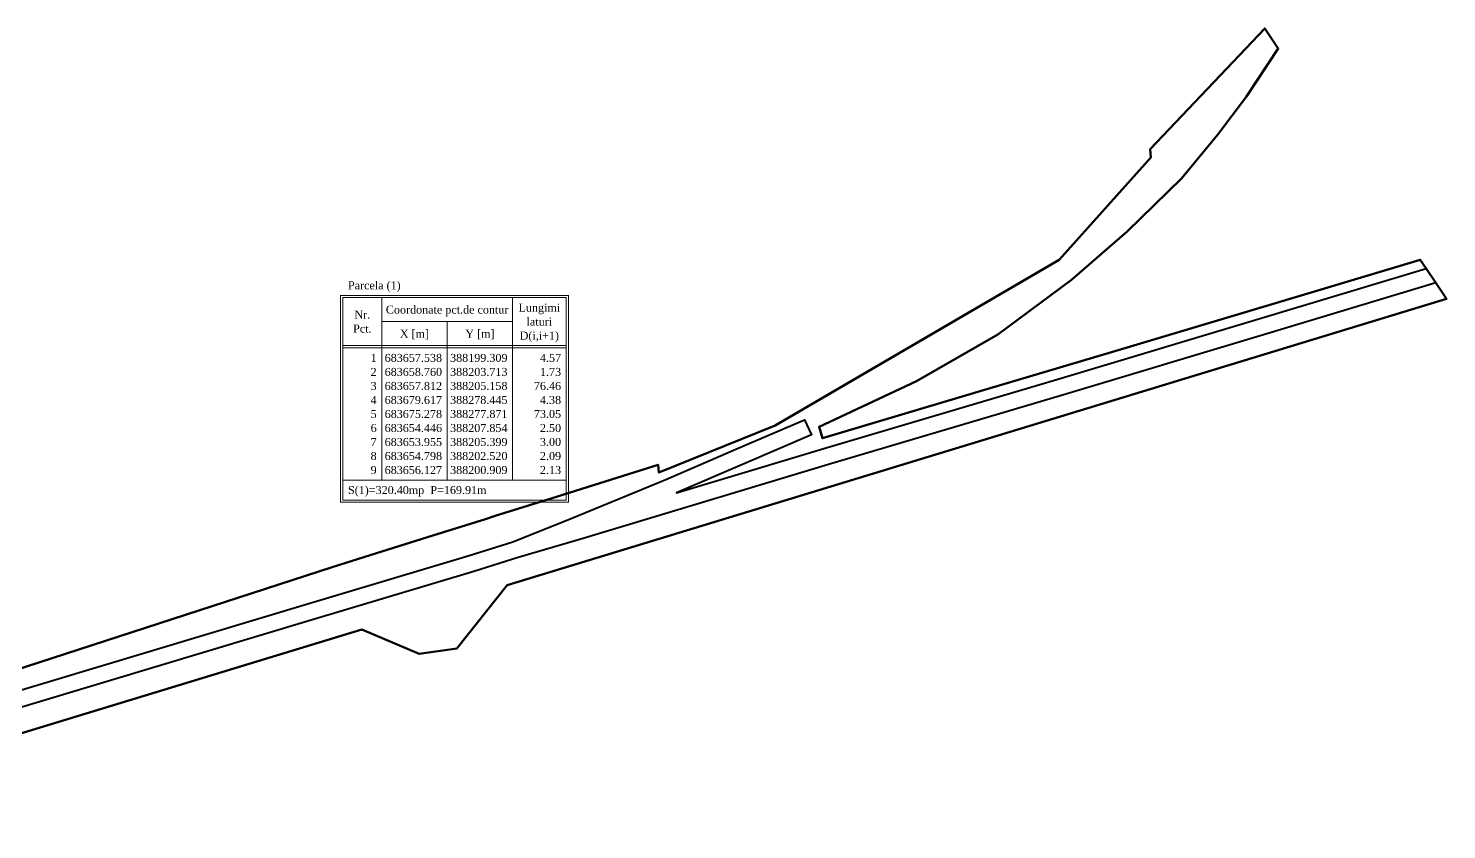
# Model space of a CAD drawing. Header units: inches. Extents: x 386283 to 388912, y 683236 to 683929.
# Drawn here: x 388486.7 to 388912, y 683688.4 to 683928.5 of the extents above; entities that cross this region are included whole.
import ezdxf
from ezdxf.enums import TextEntityAlignment as Align

# ---------------------------------------------------------------- set-up
doc = ezdxf.new("R2010")
doc.units = ezdxf.units.IN
doc.header["$MEASUREMENT"] = 0
doc.layers.add('CONSTRUCTII_ACTIVE', color=7, linetype='Continuous', true_color=0x543459)
doc.layers.add('IMOBILE_ACTIVE', color=7, linetype='Continuous', true_color=0xf73413)
doc.styles.add('TIMES_NEW_ROMAN', font='times.ttf')

# ---------------------------------------------------------------- blocks, each defined once
blk = doc.blocks.new('*U264', base_point=(388253.93, 683666.49))
at = {"const_width": 0.307}
for points in [[(388253.93, 683662.29), (388322.22, 683662.29), (388322.22, 683600.28), (388253.93, 683600.28)], [(388254.61, 683661.62), (388321.54, 683661.62), (388321.54, 683600.95), (388254.61, 683600.95)]]:
    blk.add_lwpolyline(points, close=True, dxfattribs=at)
for points in [[(388266.25, 683661.62), (388266.25, 683606.95)], [(388305.47, 683661.62), (388305.47, 683606.95)], [(388266.25, 683654.42), (388305.47, 683654.42)], [(388285.86, 683654.42), (388285.86, 683606.95)], [(388254.61, 683647.22), (388321.54, 683647.22)], [(388254.61, 683646.55), (388321.54, 683646.55)], [(388254.61, 683606.95), (388321.54, 683606.95)]]:
    blk.add_lwpolyline(points, dxfattribs=at)
at = {"style": 'TIMES_NEW_ROMAN'}
for s, p in [('Parcela (1)', (388256.12, 683664.09)), ('S(1)=320.40mp  P=169.91m', (388256.12, 683602.75))]:
    blk.add_text(s, height=2.4, dxfattribs=at).set_placement(p)
for s, p in [('Lungimi', (388313.51, 683658.62)), ('Nr.', (388260.43, 683656.52)), ('Coordonate pct.de contur', (388285.86, 683658.02)), ('laturi', (388313.51, 683654.42)), ('Pct.', (388260.43, 683652.32)), ('X [m]', (388276.05, 683650.82)), ('Y [m]', (388295.67, 683650.82)), ('D(i,i+1)', (388313.51, 683650.22))]:
    blk.add_text(s, height=2.4, dxfattribs=at).set_placement(p, align=Align.MIDDLE_CENTER)
for s, p in [('1', (388264.73, 683642.35)), ('683657.538', (388284.34, 683642.35)), ('388199.309', (388303.96, 683642.35)), ('4.57', (388320.03, 683642.35)), ('2', (388264.73, 683638.15)), ('683658.760', (388284.34, 683638.15)), ('388203.713', (388303.96, 683638.15)), ('1.73', (388320.03, 683638.15)), ('3', (388264.73, 683633.95)), ('683657.812', (388284.34, 683633.95)), ('388205.158', (388303.96, 683633.95)), ('76.46', (388320.03, 683633.95)), ('4', (388264.73, 683629.75)), ('683679.617', (388284.34, 683629.75)), ('388278.445', (388303.96, 683629.75)), ('4.38', (388320.03, 683629.75)), ('5', (388264.73, 683625.55)), ('683675.278', (388284.34, 683625.55)), ('388277.871', (388303.96, 683625.55)), ('73.05', (388320.03, 683625.55)), ('6', (388264.73, 683621.35)), ('683654.446', (388284.34, 683621.35)), ('388207.854', (388303.96, 683621.35)), ('2.50', (388320.03, 683621.35)), ('7', (388264.73, 683617.15)), ('683653.955', (388284.34, 683617.15)), ('388205.399', (388303.96, 683617.15)), ('3.00', (388320.03, 683617.15)), ('8', (388264.73, 683612.95)), ('683654.798', (388284.34, 683612.95)), ('388202.520', (388303.96, 683612.95)), ('2.09', (388320.03, 683612.95)), ('9', (388264.73, 683608.75)), ('683656.127', (388284.34, 683608.75)), ('388200.909', (388303.96, 683608.75)), ('2.13', (388320.03, 683608.75))]:
    blk.add_text(s, height=2.4, dxfattribs=at).set_placement(p, align=Align.RIGHT)

msp = doc.modelspace()

# ---------------------------------------------------------------- linework, layer by layer
at = {"layer": 'CONSTRUCTII_ACTIVE', "lineweight": 40}
msp.add_lwpolyline([(388478.317, 683728.451), (388569.078, 683755.644), (388618.847, 683770.61), (388631.946, 683774.673), (388650.168, 683781.964), (388677.827, 683793.366), (388699.56, 683802.703), (388719.463, 683811.26), (388721.546, 683806.714), (388701.534, 683798.109), (388681.052, 683789.31), (388726.175, 683802.895), (388794.348, 683823.107), (388855.624, 683841.472), (388905.799, 683856.615), (388908.719, 683852.274), (388857.064, 683836.684), (388795.776, 683818.315), (388727.607, 683798.105), (388652.352, 683775.447), (388633.597, 683769.958), (388620.309, 683765.828), (388570.515, 683750.855), (388479.745, 683723.659)], dxfattribs=at)
at = {"layer": 'IMOBILE_ACTIVE', "color": 5, "lineweight": 70}
msp.add_lwpolyline([(388377.516, 683702.026), (388577.817, 683767.083), (388591.073, 683771.245), (388608.014, 683776.565), (388623.731, 683781.501), (388626.657, 683782.419), (388643.713, 683787.775), (388675.497, 683797.756), (388675.777, 683795.426), (388710.646, 683809.577), (388795.765, 683859.158), (388823.31, 683889.845), (388823.114, 683892.286), (388857.413, 683928.527), (388858.641, 683926.701), (388861.481, 683922.481), (388852.007, 683908.096), (388843.355, 683896.706), (388832.487, 683883.571), (388816.157, 683867.614), (388799.475, 683853.185), (388777.36, 683836.754), (388753.026, 683822.768), (388723.779, 683809.153), (388724.813, 683805.687), (388771.413, 683819.597), (388811.437, 683831.545), (388870.345, 683849.129), (388904.063, 683859.194), (388905.799, 683856.615), (388908.719, 683852.274), (388911.97, 683847.442), (388630.287, 683761.673), (388615.213, 683742.749), (388603.881, 683741.084), (388586.642, 683748.384), (388389.757, 683688.435)], dxfattribs=at)

# ---------------------------------------------------------------- block references
msp.add_blockref('*U264', (388580.332, 683852.729))

doc.saveas('drawing.dxf')
